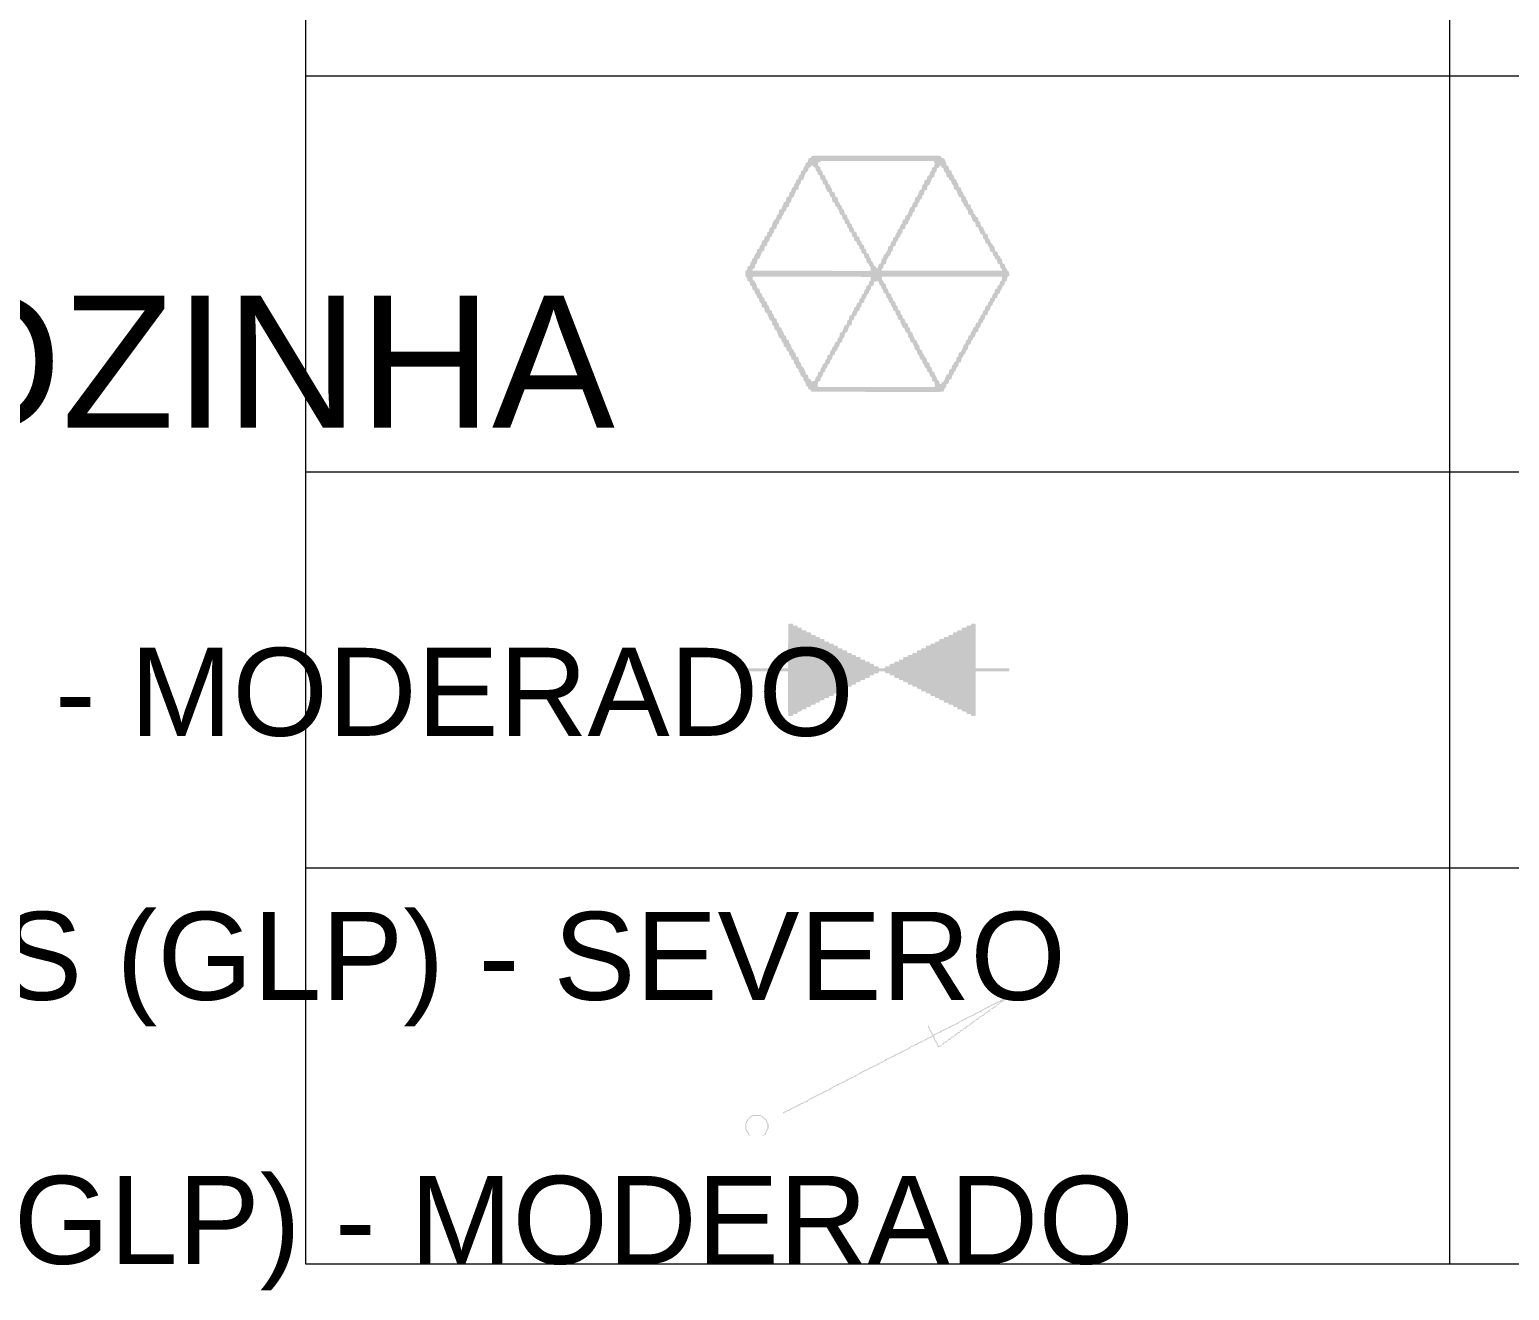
# Model space of a CAD drawing. Header units: metres. Extents: x -1.9 to 50, y -4.7 to 20.4.
# Drawn here: x 33.373 to 36.736, y 4.04 to 6.905 of the extents above; entities that cross this region are included whole.
import ezdxf

# ---------------------------------------------------------------- set-up
doc = ezdxf.new("R2010")
doc.units = ezdxf.units.M
doc.header["$LTSCALE"] = 0.1
for name, color, linetype, lineweight in [('LEGENDA', 7, 'Continuous', 13), ('TEXTOS', 7, 'Continuous', 13), ('TUBULACAO', 1, 'Continuous', 25), ('VASOS_TANQUES', 30, 'Continuous', 30)]:
    doc.layers.add(name, color=color, linetype=linetype, lineweight=lineweight)
doc.styles.add('COSCIP-TEXTO', font='arial.ttf')

# ---------------------------------------------------------------- blocks, each defined once
blk = doc.blocks.new('CENTRAL_GLP')
h = blk.add_hatch(color=256)
h.dxf.hatch_style = 1
h.paths.add_polyline_path([(-0.2428, 0.4474), (0.2309, 0.4476), (0.2412, 0.4449), (0.2426, 0.4397), (0.2523, 0.4371), (0.2608, 0.419), (0.2619, 0.4101), (0.2697, 0.4061), (0.2723, 0.3928), (0.2803, 0.3905), (0.2827, 0.3776), (0.2886, 0.3724), (0.293, 0.3585), (0.2996, 0.3543), (0.3002, 0.3465), (0.3059, 0.3412), (0.3085, 0.328), (0.3163, 0.326), (0.3189, 0.3126), (0.3248, 0.3077), (0.3266, 0.2975), (0.3357, 0.2896), (0.3363, 0.2818), (0.3413, 0.2766), (0.3447, 0.2632), (0.3526, 0.2611), (0.3551, 0.247), (0.361, 0.243), (0.365, 0.2275), (0.3706, 0.2247), (0.3732, 0.2161), (0.381, 0.2131), (0.3836, 0.1992), (0.3893, 0.1964), (0.3923, 0.1809), (0.4003, 0.1757), (0.4094, 0.1522), (0.4175, 0.1498), (0.42, 0.1343), (0.426, 0.1291), (0.4299, 0.1162), (0.4353, 0.1136), (0.4379, 0.1052), (0.4432, 0.1033), (0.4457, 0.0867), (0.4544, 0.0826), (0.4579, 0.0696), (0.4638, 0.0668), (0.4664, 0.0583), (0.4715, 0.0558), (0.4741, 0.0386), (0.4819, 0.037), (0.4856, 0.023), (0.491, 0.0179), (0.4922, 0.0113), (0.4984, 0.0075), (0.5, -0.0083), (0.493, -0.0106), (0.4901, -0.0261), (0.4845, -0.0284), (0.4799, -0.0442), (0.4741, -0.0456), (0.473, -0.0546), (0.4664, -0.0626), (0.4638, -0.0741), (0.456, -0.0773), (0.4538, -0.0908), (0.4457, -0.0931), (0.445, -0.1012), (0.4371, -0.1115), (0.4365, -0.1193), (0.4297, -0.1219), (0.4257, -0.1374), (0.4198, -0.1411), (0.4172, -0.1551), (0.4094, -0.1574), (0.4068, -0.1701), (0.4009, -0.1762), (0.4003, -0.184), (0.3939, -0.1866), (0.3895, -0.2021), (0.3836, -0.2053), (0.381, -0.2202), (0.3732, -0.2223), (0.3692, -0.2383), (0.3629, -0.2418), (0.3613, -0.2487), (0.3558, -0.2538), (0.3531, -0.2668), (0.3451, -0.2694), (0.3421, -0.2869), (0.337, -0.2893), (0.3325, -0.303), (0.3266, -0.3064), (0.3251, -0.3134), (0.3199, -0.3185), (0.3163, -0.3349), (0.3085, -0.337), (0.3059, -0.3508), (0.3007, -0.3538), (0.2956, -0.3684), (0.2904, -0.371), (0.2888, -0.3806), (0.2826, -0.3866), (0.2805, -0.3988), (0.2725, -0.4013), (0.2697, -0.4151), (0.2619, -0.4184), (0.2608, -0.4272), (0.2529, -0.4376), (0.2516, -0.4455), (0.2335, -0.4476), (-0.2504, -0.4468), (-0.253, -0.4397), (-0.2608, -0.4367), (-0.2634, -0.4282), (-0.2698, -0.4246), (-0.2734, -0.4091), (-0.279, -0.4065), (-0.2815, -0.3922), (-0.2899, -0.3884), (-0.2928, -0.3755), (-0.2981, -0.3703), (-0.2988, -0.3625), (-0.3074, -0.3553), (-0.31, -0.3436), (-0.3151, -0.3413), (-0.3179, -0.3263), (-0.326, -0.3237), (-0.3267, -0.3159), (-0.3342, -0.3056), (-0.3358, -0.2959), (-0.3436, -0.29), (-0.3462, -0.2788), (-0.3539, -0.2759), (-0.3565, -0.2616), (-0.3621, -0.259), (-0.3647, -0.2461), (-0.3721, -0.2425), (-0.3824, -0.2139), (-0.3886, -0.2124), (-0.3926, -0.1969), (-0.3981, -0.1943), (-0.4005, -0.1786), (-0.4083, -0.1749), (-0.4186, -0.149), (-0.4257, -0.1452), (-0.429, -0.1291), (-0.4368, -0.127), (-0.4393, -0.113), (-0.4452, -0.1089), (-0.4497, -0.0938), (-0.456, -0.0908), (-0.4566, -0.0831), (-0.4642, -0.0727), (-0.4652, -0.0641), (-0.4721, -0.0624), (-0.4756, -0.0468), (-0.4812, -0.0442), (-0.4839, -0.0313), (-0.4921, -0.0261), (-0.4928, -0.0184), (-0.5, -0.008), (-0.4996, 0.0101), (-0.4937, 0.0147), (-0.4911, 0.0284), (-0.4831, 0.0308), (-0.4797, 0.0437), (-0.4749, 0.0489), (-0.4743, 0.0567), (-0.4678, 0.0609), (-0.4635, 0.0748), (-0.4575, 0.0799), (-0.4551, 0.0929), (-0.4471, 0.0952), (-0.4463, 0.1033), (-0.4387, 0.1136), (-0.4368, 0.1238), (-0.429, 0.1297), (-0.4264, 0.141), (-0.4189, 0.1447), (-0.4164, 0.1576), (-0.4107, 0.1602), (-0.4083, 0.1732), (-0.4005, 0.1771), (-0.3994, 0.1861), (-0.3911, 0.2042), (-0.3845, 0.2068), (-0.3803, 0.2223), (-0.3746, 0.2249), (-0.3721, 0.2419), (-0.3643, 0.2446), (-0.3539, 0.2707), (-0.3473, 0.2741), (-0.3436, 0.2905), (-0.3358, 0.2925), (-0.3332, 0.3077), (-0.3281, 0.3095), (-0.3231, 0.3258), (-0.3169, 0.3284), (-0.3163, 0.3362), (-0.3088, 0.3465), (-0.3074, 0.3556), (-0.2996, 0.359), (-0.2974, 0.3724), (-0.2917, 0.375), (-0.2883, 0.3905), (-0.2815, 0.392), (-0.2804, 0.4008), (-0.2728, 0.4112), (-0.2722, 0.419), (-0.2637, 0.4241), (-0.2608, 0.4375), (-0.253, 0.4387), (-0.2489, 0.4448)])
h.paths.add_polyline_path([(0.0187, -0.0104), (0.016, -0.0132), (0.0179, -0.0235), (0.0228, -0.0287), (0.0239, -0.035), (0.0316, -0.0386), (0.034, -0.0546), (0.0397, -0.0572), (0.0432, -0.0727), (0.0506, -0.0753), (0.0536, -0.0882), (0.0588, -0.0934), (0.0601, -0.1027), (0.0679, -0.1075), (0.07, -0.1193), (0.0756, -0.1221), (0.0782, -0.1374), (0.086, -0.1391), (0.0886, -0.1518), (0.0948, -0.1581), (0.0963, -0.1679), (0.1041, -0.1736), (0.1067, -0.1852), (0.1144, -0.1885), (0.1169, -0.2021), (0.1226, -0.2047), (0.1248, -0.2185), (0.1334, -0.2228), (0.134, -0.2306), (0.1429, -0.2503), (0.1481, -0.2519), (0.1532, -0.2675), (0.1585, -0.2694), (0.161, -0.2867), (0.1688, -0.2891), (0.1722, -0.303), (0.1776, -0.3082), (0.1791, -0.3153), (0.1845, -0.3185), (0.1895, -0.3352), (0.1972, -0.3381), (0.1997, -0.3522), (0.2052, -0.3548), (0.2086, -0.3703), (0.2161, -0.3729), (0.2167, -0.3806), (0.2242, -0.391), (0.2257, -0.4005), (0.2335, -0.4058), (0.2361, -0.417), (0.2423, -0.4169), (0.2438, -0.4108), (0.2516, -0.408), (0.2619, -0.3821), (0.2697, -0.3792), (0.2722, -0.3625), (0.28, -0.3607), (0.2831, -0.347), (0.2878, -0.3434), (0.2893, -0.3367), (0.2976, -0.3315), (0.3003, -0.3159), (0.306, -0.3134), (0.3085, -0.2988), (0.3163, -0.2963), (0.325, -0.2771), (0.3256, -0.2694), (0.3322, -0.2668), (0.3364, -0.2513), (0.3422, -0.2487), (0.3447, -0.2347), (0.3525, -0.2317), (0.3537, -0.2228), (0.3614, -0.2124), (0.3629, -0.2033), (0.3706, -0.2005), (0.3731, -0.1866), (0.381, -0.1847), (0.3836, -0.1713), (0.3895, -0.1659), (0.3901, -0.1581), (0.3965, -0.1552), (0.4008, -0.14), (0.4068, -0.1367), (0.4094, -0.1219), (0.4172, -0.12), (0.4198, -0.1076), (0.4258, -0.1012), (0.4264, -0.0934), (0.4333, -0.0908), (0.4374, -0.0753), (0.4432, -0.0727), (0.4457, -0.0589), (0.4534, -0.0557), (0.4545, -0.0468), (0.4615, -0.0417), (0.4664, -0.0274), (0.4715, -0.0249), (0.4715, -0.0113)], flags=16)
h.paths.add_polyline_path([(0.0032, -0.0278), (-0.0124, -0.03), (-0.0146, -0.0442), (-0.0227, -0.0465), (-0.0253, -0.06), (-0.0311, -0.0649), (-0.0316, -0.0727), (-0.0408, -0.081), (-0.0423, -0.0908), (-0.0484, -0.096), (-0.0506, -0.1089), (-0.0589, -0.1115), (-0.0615, -0.1254), (-0.0667, -0.1286), (-0.0677, -0.1374), (-0.0747, -0.1426), (-0.0796, -0.1573), (-0.0869, -0.1607), (-0.0893, -0.1736), (-0.0952, -0.1764), (-0.0977, -0.1943), (-0.1055, -0.1962), (-0.1145, -0.2202), (-0.1224, -0.2254), (-0.1255, -0.2409), (-0.1314, -0.2444), (-0.1337, -0.259), (-0.1418, -0.2613), (-0.1443, -0.2747), (-0.1501, -0.2797), (-0.1506, -0.2875), (-0.1599, -0.2959), (-0.1625, -0.3071), (-0.1688, -0.3082), (-0.1728, -0.3244), (-0.178, -0.3263), (-0.1806, -0.3406), (-0.1883, -0.3435), (-0.1893, -0.3522), (-0.1969, -0.3625), (-0.1975, -0.3703), (-0.2041, -0.3729), (-0.2083, -0.3884), (-0.2142, -0.393), (-0.2166, -0.4065), (-0.2246, -0.4087), (-0.2265, -0.4272), (-0.2116, -0.4294), (0.2154, -0.4291), (0.2184, -0.4246), (0.2158, -0.4091), (0.2076, -0.4064), (0.205, -0.391), (0.1998, -0.3891), (0.195, -0.3729), (0.1895, -0.3719), (0.1869, -0.3604), (0.1778, -0.3522), (0.1772, -0.3444), (0.1714, -0.339), (0.1688, -0.3257), (0.161, -0.3236), (0.1584, -0.3093), (0.1526, -0.3056), (0.1481, -0.2901), (0.1419, -0.2875), (0.1412, -0.2797), (0.1325, -0.2605), (0.1262, -0.259), (0.1223, -0.2435), (0.1167, -0.2409), (0.1144, -0.2248), (0.1059, -0.2202), (0.1027, -0.2073), (0.0963, -0.2041), (0.087, -0.184), (0.086, -0.1754), (0.0782, -0.173), (0.0756, -0.1585), (0.07, -0.1555), (0.0677, -0.1426), (0.0601, -0.1389), (0.0585, -0.1296), (0.0509, -0.1193), (0.0497, -0.1102), (0.0445, -0.1089), (0.0394, -0.093), (0.0341, -0.0908), (0.0313, -0.0753), (0.0232, -0.0727), (0.0207, -0.0598), (0.015, -0.0546), (0.0144, -0.0468), (0.0083, -0.0417)], flags=16)
h.paths.add_polyline_path([(0.2361, 0.409), (0.2335, 0.4024), (0.2261, 0.4008), (0.2232, 0.3853), (0.2176, 0.3827), (0.2152, 0.3672), (0.2076, 0.3633), (0.1972, 0.3371), (0.1901, 0.3336), (0.1875, 0.318), (0.1791, 0.3154), (0.1765, 0.3004), (0.1714, 0.2981), (0.1674, 0.2844), (0.16, 0.2792), (0.1594, 0.2715), (0.1532, 0.2653), (0.1513, 0.2533), (0.1429, 0.2504), (0.1404, 0.2352), (0.1351, 0.2333), (0.1303, 0.2171), (0.1248, 0.216), (0.1234, 0.2068), (0.1159, 0.1964), (0.1153, 0.1887), (0.1079, 0.1861), (0.1041, 0.17), (0.0963, 0.1682), (0.0937, 0.1534), (0.0886, 0.1509), (0.086, 0.1397), (0.0805, 0.1369), (0.0766, 0.124), (0.071, 0.1188), (0.0684, 0.1058), (0.0601, 0.1033), (0.0575, 0.0851), (0.0523, 0.0833), (0.0485, 0.0696), (0.042, 0.0661), (0.0406, 0.0593), (0.0355, 0.0541), (0.0316, 0.0373), (0.0239, 0.0347), (0.0216, 0.0205), (0.0161, 0.0181), (0.0161, 0.0123), (0.4715, 0.0118), (0.472, 0.0179), (0.4664, 0.0209), (0.4634, 0.036), (0.4552, 0.0386), (0.4518, 0.0541), (0.4457, 0.057), (0.4431, 0.0657), (0.4379, 0.0694), (0.4353, 0.0826), (0.4275, 0.0841), (0.4236, 0.1007), (0.4184, 0.1058), (0.4172, 0.1123), (0.4094, 0.1161), (0.407, 0.1291), (0.4012, 0.1317), (0.3985, 0.1473), (0.3901, 0.1524), (0.381, 0.1762), (0.3729, 0.1783), (0.3706, 0.1942), (0.3618, 0.199), (0.3525, 0.2229), (0.3445, 0.2249), (0.3421, 0.2414), (0.337, 0.2442), (0.3344, 0.2528), (0.329, 0.2559), (0.324, 0.2699), (0.3189, 0.272), (0.3159, 0.2896), (0.3085, 0.2911), (0.2982, 0.3168), (0.2904, 0.3206), (0.2878, 0.3362), (0.2826, 0.3379), (0.2789, 0.3517), (0.2723, 0.3549), (0.2697, 0.3635), (0.2627, 0.3672), (0.2595, 0.3827), (0.2539, 0.3853), (0.2497, 0.4008), (0.2438, 0.4018), (0.2412, 0.4089)], flags=16)
h.paths.add_polyline_path([(-0.2142, 0.4269), (-0.215, 0.4241), (-0.2246, 0.421), (-0.2253, 0.4112), (-0.2168, 0.4038), (-0.2142, 0.3923), (-0.209, 0.3898), (-0.2064, 0.3749), (-0.1983, 0.3724), (-0.196, 0.3594), (-0.1898, 0.3543), (-0.1857, 0.3403), (-0.1792, 0.3362), (-0.1786, 0.3284), (-0.1732, 0.3232), (-0.1702, 0.3098), (-0.1625, 0.3079), (-0.1592, 0.2922), (-0.1513, 0.2896), (-0.1484, 0.2741), (-0.1432, 0.2689), (-0.1418, 0.2619), (-0.1365, 0.2585), (-0.1314, 0.2447), (-0.1262, 0.2416), (-0.1237, 0.2249), (-0.1153, 0.2223), (-0.113, 0.2094), (-0.1071, 0.2042), (-0.1038, 0.1912), (-0.0978, 0.1884), (-0.0952, 0.1771), (-0.09, 0.1734), (-0.0874, 0.1596), (-0.0796, 0.1579), (-0.0764, 0.1421), (-0.0684, 0.1395), (-0.0667, 0.1282), (-0.0603, 0.1214), (-0.0589, 0.1121), (-0.0512, 0.1075), (-0.0486, 0.0947), (-0.0434, 0.0929), (-0.0407, 0.0774), (-0.0331, 0.0758), (-0.0301, 0.0619), (-0.0241, 0.0567), (-0.0236, 0.0489), (-0.0175, 0.0437), (-0.0124, 0.0298), (-0.0068, 0.0282), (-0.0046, 0.0217), (0.0006, 0.0208), (0.0057, 0.037), (0.0135, 0.0395), (0.0161, 0.0564), (0.0213, 0.0586), (0.0247, 0.0722), (0.0316, 0.0761), (0.0328, 0.0826), (0.0378, 0.0877), (0.0411, 0.1033), (0.0483, 0.1058), (0.0519, 0.1214), (0.0576, 0.124), (0.0601, 0.1376), (0.0679, 0.1412), (0.0688, 0.1498), (0.0764, 0.1602), (0.0771, 0.168), (0.0834, 0.1706), (0.0879, 0.1861), (0.0937, 0.1896), (0.0962, 0.2042), (0.1041, 0.2064), (0.1067, 0.2201), (0.1144, 0.2238), (0.1237, 0.2508), (0.13, 0.2534), (0.1346, 0.2689), (0.1403, 0.2723), (0.1428, 0.2896), (0.1507, 0.2916), (0.1599, 0.3155), (0.1673, 0.3206), (0.1707, 0.3362), (0.1765, 0.3406), (0.1788, 0.3543), (0.1869, 0.3565), (0.1895, 0.37), (0.1972, 0.3738), (0.1984, 0.3827), (0.206, 0.3931), (0.2066, 0.4008), (0.2147, 0.406), (0.2169, 0.419), (0.2132, 0.4267)], flags=16)
h.paths.add_polyline_path([(-0.4704, -0.0104), (-0.4731, -0.0132), (-0.4721, -0.0235), (-0.464, -0.0287), (-0.4558, -0.0468), (-0.4549, -0.0552), (-0.4469, -0.0572), (-0.4445, -0.0717), (-0.4387, -0.0753), (-0.4342, -0.0894), (-0.429, -0.0913), (-0.4264, -0.1027), (-0.4186, -0.1076), (-0.4161, -0.1197), (-0.4107, -0.1219), (-0.4074, -0.1374), (-0.3997, -0.14), (-0.3991, -0.1477), (-0.3915, -0.1581), (-0.3909, -0.1659), (-0.3824, -0.1713), (-0.38, -0.184), (-0.3745, -0.1866), (-0.3708, -0.2021), (-0.3634, -0.2047), (-0.3628, -0.2124), (-0.3553, -0.2228), (-0.3539, -0.2318), (-0.3462, -0.2357), (-0.3436, -0.2492), (-0.3357, -0.2513), (-0.3328, -0.2642), (-0.3272, -0.2694), (-0.3236, -0.2849), (-0.3177, -0.2879), (-0.3151, -0.2964), (-0.3101, -0.3004), (-0.3074, -0.3138), (-0.2994, -0.3159), (-0.2969, -0.3315), (-0.291, -0.3367), (-0.2867, -0.3507), (-0.2801, -0.3548), (-0.272, -0.3729), (-0.2711, -0.381), (-0.2634, -0.3828), (-0.2608, -0.3964), (-0.253, -0.4001), (-0.2504, -0.4079), (-0.2375, -0.4055), (-0.2332, -0.391), (-0.2271, -0.3872), (-0.2248, -0.3729), (-0.2168, -0.3707), (-0.2142, -0.357), (-0.2084, -0.3522), (-0.2079, -0.3444), (-0.1987, -0.3361), (-0.1971, -0.3263), (-0.1909, -0.3217), (-0.1887, -0.3082), (-0.1806, -0.3059), (-0.178, -0.2912), (-0.1728, -0.2886), (-0.1717, -0.2797), (-0.1648, -0.2745), (-0.1599, -0.26), (-0.1522, -0.2564), (-0.15, -0.2435), (-0.1443, -0.2409), (-0.1418, -0.2233), (-0.134, -0.2211), (-0.1248, -0.1969), (-0.1163, -0.1917), (-0.1139, -0.1762), (-0.1081, -0.1736), (-0.1056, -0.1581), (-0.0978, -0.1562), (-0.0938, -0.1426), (-0.0893, -0.1374), (-0.0887, -0.1296), (-0.0808, -0.1245), (-0.0771, -0.1103), (-0.0699, -0.1089), (-0.067, -0.0934), (-0.0615, -0.0913), (-0.0589, -0.0784), (-0.0512, -0.0741), (-0.05, -0.0649), (-0.0425, -0.0546), (-0.0419, -0.0468), (-0.0331, -0.0417), (-0.031, -0.0287), (-0.0253, -0.0261), (-0.0253, -0.0117)], flags=16)
h.paths.add_polyline_path([(-0.2479, 0.4121), (-0.2535, 0.4034), (-0.2608, 0.4015), (-0.2617, 0.3931), (-0.266, 0.3864), (-0.2711, 0.3844), (-0.2807, 0.3569), (-0.2893, 0.3522), (-0.2916, 0.3387), (-0.2971, 0.3362), (-0.2996, 0.319), (-0.3074, 0.3164), (-0.3166, 0.2922), (-0.324, 0.287), (-0.3274, 0.2715), (-0.3332, 0.2675), (-0.3356, 0.2533), (-0.3436, 0.2512), (-0.3466, 0.2378), (-0.3539, 0.234), (-0.3552, 0.2249), (-0.3627, 0.2145), (-0.3634, 0.2068), (-0.3701, 0.2042), (-0.3741, 0.1887), (-0.3798, 0.1855), (-0.3824, 0.171), (-0.3902, 0.1688), (-0.3928, 0.1561), (-0.3987, 0.1498), (-0.3993, 0.1421), (-0.4057, 0.1383), (-0.4101, 0.124), (-0.4161, 0.1193), (-0.4184, 0.1058), (-0.4264, 0.1036), (-0.429, 0.087), (-0.4368, 0.0836), (-0.4471, 0.0576), (-0.4541, 0.0541), (-0.4568, 0.0386), (-0.4626, 0.0354), (-0.4652, 0.0205), (-0.473, 0.0183), (-0.473, 0.0123), (-0.0357, 0.0106), (-0.0244, 0.0127), (-0.0265, 0.0256), (-0.0319, 0.0308), (-0.0331, 0.0374), (-0.0398, 0.0412), (-0.0434, 0.0575), (-0.0486, 0.0596), (-0.0512, 0.0749), (-0.0596, 0.0774), (-0.0621, 0.0903), (-0.0679, 0.0955), (-0.0693, 0.1051), (-0.0771, 0.1107), (-0.0796, 0.1223), (-0.0874, 0.1251), (-0.0899, 0.1395), (-0.0957, 0.1421), (-0.0979, 0.155), (-0.1055, 0.1586), (-0.1081, 0.1702), (-0.1148, 0.1783), (-0.1159, 0.1873), (-0.1217, 0.1887), (-0.1262, 0.2046), (-0.1318, 0.2068), (-0.134, 0.2204), (-0.1427, 0.2249), (-0.1457, 0.2404), (-0.1509, 0.2456), (-0.1521, 0.2522), (-0.1593, 0.2559), (-0.1625, 0.2696), (-0.1703, 0.2715), (-0.1728, 0.2891), (-0.1787, 0.2922), (-0.1828, 0.3077), (-0.1895, 0.3103), (-0.1977, 0.3284), (-0.1987, 0.3371), (-0.2064, 0.3395), (-0.2089, 0.3543), (-0.2147, 0.3569), (-0.2184, 0.3724), (-0.2255, 0.375), (-0.2261, 0.3827), (-0.2337, 0.3931), (-0.2349, 0.4021), (-0.2409, 0.4034)], flags=16)
blk = doc.blocks.new('REGISTRO_VALVULA')
h = blk.add_hatch(color=256)
h.dxf.hatch_style = 1
h.paths.add_polyline_path([(-0.3378, 0.1739), (-0.3208, 0.1751), (-0.3191, 0.1676), (-0.3033, 0.1671), (-0.3017, 0.1596), (-0.2875, 0.1592), (-0.2858, 0.1501), (-0.27, 0.1497), (-0.2683, 0.1422), (-0.2525, 0.1417), (-0.2508, 0.1326), (-0.235, 0.1322), (-0.2334, 0.1247), (-0.2191, 0.1242), (-0.2175, 0.1168), (-0.2017, 0.1163), (-0.2, 0.1072), (-0.1842, 0.1068), (-0.1825, 0.0993), (-0.1667, 0.0988), (-0.165, 0.0913), (-0.1508, 0.0909), (-0.1492, 0.0818), (-0.1334, 0.0813), (-0.1317, 0.0739), (-0.1159, 0.0734), (-0.1142, 0.0643), (-0.0984, 0.0639), (-0.0967, 0.0564), (-0.0825, 0.0559), (-0.0809, 0.0485), (-0.0651, 0.048), (-0.0634, 0.0389), (-0.0476, 0.0385), (-0.0459, 0.031), (-0.0301, 0.0305), (-0.0284, 0.023), (-0.0142, 0.0226), (-0.0125, 0.0135), (0.0032, 0.013), (0.0049, 0.0056), (0.0255, 0.0052), (0.0287, 0.0057), (0.0303, 0.013), (0.046, 0.0135), (0.0477, 0.0226), (0.0635, 0.023), (0.0652, 0.0305), (0.081, 0.031), (0.0827, 0.0385), (0.0969, 0.0389), (0.0986, 0.048), (0.1144, 0.0485), (0.116, 0.0559), (0.1318, 0.0564), (0.1335, 0.0639), (0.1493, 0.0643), (0.151, 0.0734), (0.1652, 0.0739), (0.1669, 0.0813), (0.1827, 0.0818), (0.1843, 0.0909), (0.2001, 0.0913), (0.2018, 0.0988), (0.2176, 0.0993), (0.2193, 0.1068), (0.2335, 0.1072), (0.2352, 0.1163), (0.251, 0.1168), (0.2526, 0.1242), (0.2684, 0.1247), (0.2701, 0.1322), (0.2859, 0.1326), (0.2876, 0.1417), (0.3018, 0.1422), (0.3035, 0.1497), (0.3193, 0.1501), (0.321, 0.1592), (0.3367, 0.1596), (0.3384, 0.1671), (0.3542, 0.1676), (0.3559, 0.1751), (0.3702, 0.1751), (0.3715, 0.1724), (0.3718, 0.0057), (0.4973, 0.0052), (0.5, 0.004), (0.5, -0.004), (0.4973, -0.0052), (0.3718, -0.0057), (0.3715, -0.1724), (0.3702, -0.1751), (0.3559, -0.1751), (0.3542, -0.1676), (0.3384, -0.1671), (0.3367, -0.1581), (0.321, -0.1576), (0.3193, -0.1501), (0.3035, -0.1497), (0.3018, -0.1406), (0.2876, -0.1401), (0.2859, -0.1326), (0.2701, -0.1322), (0.2684, -0.1247), (0.2526, -0.1242), (0.251, -0.1152), (0.2352, -0.1147), (0.2335, -0.1072), (0.2193, -0.1068), (0.2176, -0.0993), (0.2018, -0.0988), (0.2001, -0.0898), (0.1843, -0.0893), (0.1827, -0.0818), (0.1669, -0.0813), (0.1652, -0.0723), (0.151, -0.0718), (0.1493, -0.0643), (0.1335, -0.0639), (0.1318, -0.0564), (0.116, -0.0559), (0.1144, -0.0469), (0.0986, -0.0464), (0.0969, -0.0389), (0.0827, -0.0385), (0.081, -0.031), (0.0652, -0.0305), (0.0635, -0.0214), (0.0477, -0.021), (0.046, -0.0135), (0.0303, -0.013), (0.0287, -0.0057), (0.0255, -0.0052), (0.0049, -0.0056), (0.0032, -0.013), (-0.0125, -0.0135), (-0.0142, -0.021), (-0.0284, -0.0214), (-0.0301, -0.0305), (-0.0459, -0.031), (-0.0476, -0.0385), (-0.0634, -0.0389), (-0.0651, -0.0464), (-0.0809, -0.0469), (-0.0825, -0.0559), (-0.0967, -0.0564), (-0.0984, -0.0639), (-0.1142, -0.0643), (-0.1159, -0.0718), (-0.1317, -0.0723), (-0.1334, -0.0813), (-0.1492, -0.0818), (-0.1508, -0.0893), (-0.165, -0.0898), (-0.1667, -0.0988), (-0.1825, -0.0993), (-0.1842, -0.1068), (-0.2, -0.1072), (-0.2017, -0.1147), (-0.2175, -0.1152), (-0.2191, -0.1242), (-0.2334, -0.1247), (-0.235, -0.1322), (-0.2508, -0.1326), (-0.2525, -0.1401), (-0.2683, -0.1406), (-0.27, -0.1497), (-0.2858, -0.1501), (-0.2875, -0.1576), (-0.3017, -0.1581), (-0.3033, -0.1671), (-0.3191, -0.1676), (-0.3208, -0.1751), (-0.3367, -0.1751), (-0.338, -0.1724), (-0.3383, -0.0057), (-0.4971, -0.0052), (-0.5, -0.0024), (-0.4999, 0.004), (-0.4971, 0.0052), (-0.3383, 0.0057)])
blk = doc.blocks.new('TUBO_SOBE')
h = blk.add_hatch(color=256)
h.dxf.hatch_style = 1
h.paths.add_polyline_path([(0.4961, 0.2625), (0.499, 0.2651), (0.5, 0.2626), (0.4961, 0.2586), (0.4916, 0.2583), (0.4912, 0.2552), (0.4872, 0.2513), (0.4843, 0.2508), (0.4828, 0.2483), (0.4784, 0.2479), (0.474, 0.2425), (0.4681, 0.2421), (0.4677, 0.2391), (0.4608, 0.2322), (0.4549, 0.2318), (0.4489, 0.2258), (0.4476, 0.2219), (0.4431, 0.2215), (0.4373, 0.216), (0.4329, 0.2157), (0.4269, 0.2097), (0.4255, 0.2057), (0.4196, 0.2054), (0.4152, 0.1998), (0.4093, 0.1995), (0.402, 0.1896), (0.3976, 0.1892), (0.3917, 0.1837), (0.3873, 0.1833), (0.3799, 0.1734), (0.3741, 0.173), (0.3667, 0.1646), (0.3608, 0.1642), (0.3604, 0.1612), (0.3564, 0.1572), (0.352, 0.1569), (0.3476, 0.1513), (0.3447, 0.151), (0.3432, 0.1484), (0.3388, 0.1481), (0.3383, 0.145), (0.3344, 0.1411), (0.3285, 0.1407), (0.3211, 0.1322), (0.3153, 0.1319), (0.3148, 0.1288), (0.3109, 0.1249), (0.3065, 0.1245), (0.302, 0.119), (0.299, 0.1185), (0.2976, 0.1146), (0.2932, 0.1142), (0.2888, 0.1087), (0.2829, 0.1084), (0.2769, 0.1024), (0.2756, 0.0984), (0.2697, 0.0981), (0.2624, 0.0896), (0.2579, 0.0893), (0.2565, 0.0867), (0.2535, 0.0863), (0.2521, 0.0823), (0.2477, 0.0819), (0.2403, 0.0734), (0.2344, 0.0731), (0.2315, 0.0705), (0.2275, 0.0745), (0.2272, 0.0789), (0.2246, 0.0803), (0.2243, 0.0862), (0.2202, 0.0877), (0.2198, 0.0921), (0.2173, 0.0936), (0.2169, 0.098), (0.2143, 0.0994), (0.214, 0.1053), (0.2114, 0.1068), (0.2109, 0.1112), (0.2094, 0.1113), (0.208, 0.1087), (0.2021, 0.1084), (0.2006, 0.1058), (0.1962, 0.1054), (0.1947, 0.1028), (0.1889, 0.1025), (0.1874, 0.0984), (0.183, 0.0981), (0.1815, 0.0955), (0.1756, 0.0951), (0.1742, 0.0926), (0.1698, 0.0922), (0.1683, 0.0896), (0.1639, 0.0893), (0.1624, 0.0867), (0.1565, 0.0863), (0.1551, 0.0823), (0.1507, 0.0819), (0.1492, 0.0793), (0.1433, 0.079), (0.1418, 0.0764), (0.1374, 0.076), (0.136, 0.0734), (0.1301, 0.0731), (0.1286, 0.0705), (0.1242, 0.0702), (0.1237, 0.0671), (0.1198, 0.0632), (0.1139, 0.0628), (0.1124, 0.0602), (0.108, 0.0599), (0.1066, 0.0573), (0.1022, 0.0569), (0.1007, 0.0543), (0.0948, 0.054), (0.0933, 0.0499), (0.0889, 0.0496), (0.0875, 0.047), (0.0816, 0.0466), (0.0801, 0.0441), (0.0698, 0.0408), (0.0683, 0.0367), (0.0625, 0.0364), (0.061, 0.0338), (0.0566, 0.0334), (0.0551, 0.0308), (0.0492, 0.0305), (0.0478, 0.0279), (0.0434, 0.0275), (0.0419, 0.0249), (0.036, 0.0246), (0.0345, 0.0205), (0.0301, 0.0202), (0.0287, 0.0176), (0.0243, 0.0172), (0.0228, 0.0147), (0.0198, 0.0143), (0.0184, 0.0117), (0.0081, 0.0084), (0.0066, 0.0044), (0.0007, 0.004), (-0.0007, 0.0014), (-0.0051, 0.0011), (-0.0066, -0.0015), (-0.0125, -0.0019), (-0.014, -0.0045), (-0.0184, -0.0048), (-0.0198, -0.0074), (-0.0257, -0.0077), (-0.0272, -0.0118), (-0.0316, -0.0122), (-0.0331, -0.0147), (-0.0375, -0.0151), (-0.0389, -0.0177), (-0.0448, -0.018), (-0.0463, -0.0206), (-0.0507, -0.021), (-0.0522, -0.0236), (-0.0581, -0.0239), (-0.0595, -0.028), (-0.0639, -0.0283), (-0.0654, -0.0309), (-0.0698, -0.0313), (-0.0713, -0.0338), (-0.0742, -0.0342), (-0.0757, -0.0368), (-0.0801, -0.0371), (-0.0816, -0.0412), (-0.0875, -0.0415), (-0.0889, -0.0441), (-0.0933, -0.0445), (-0.0948, -0.0471), (-0.0992, -0.0474), (-0.1007, -0.05), (-0.1066, -0.0504), (-0.108, -0.053), (-0.1124, -0.0533), (-0.1139, -0.0574), (-0.1198, -0.0577), (-0.1213, -0.0603), (-0.1257, -0.0607), (-0.1271, -0.0632), (-0.1315, -0.0636), (-0.133, -0.0662), (-0.1389, -0.0665), (-0.1404, -0.0691), (-0.1448, -0.0695), (-0.1462, -0.0735), (-0.1521, -0.0739), (-0.1536, -0.0765), (-0.158, -0.0768), (-0.1595, -0.0794), (-0.1653, -0.0798), (-0.1698, -0.0853), (-0.1742, -0.0856), (-0.1756, -0.0897), (-0.1815, -0.0901), (-0.183, -0.0926), (-0.1874, -0.093), (-0.1889, -0.0956), (-0.1933, -0.0959), (-0.1947, -0.0985), (-0.2006, -0.0989), (-0.2021, -0.1029), (-0.2065, -0.1033), (-0.208, -0.1059), (-0.2139, -0.1062), (-0.2153, -0.1088), (-0.2197, -0.1092), (-0.2212, -0.1117), (-0.2271, -0.1121), (-0.2286, -0.1147), (-0.233, -0.115), (-0.2344, -0.1191), (-0.2388, -0.1194), (-0.2403, -0.122), (-0.2462, -0.1224), (-0.2477, -0.125), (-0.2521, -0.1253), (-0.2535, -0.1279), (-0.2594, -0.1283), (-0.2638, -0.1353), (-0.2682, -0.1356), (-0.2697, -0.1382), (-0.2756, -0.1386), (-0.2771, -0.1411), (-0.2815, -0.1415), (-0.2829, -0.1441), (-0.2888, -0.1444), (-0.2903, -0.147), (-0.2947, -0.1474), (-0.2962, -0.1514), (-0.3006, -0.1518), (-0.302, -0.1544), (-0.3079, -0.1547), (-0.3094, -0.1573), (-0.3138, -0.1577), (-0.3153, -0.1602), (-0.3211, -0.1606), (-0.3226, -0.1632), (-0.327, -0.1635), (-0.3285, -0.1676), (-0.3329, -0.1679), (-0.3344, -0.1705), (-0.3403, -0.1709), (-0.3417, -0.1735), (-0.3461, -0.1738), (-0.3476, -0.1764), (-0.3535, -0.1768), (-0.355, -0.1808), (-0.3574, -0.1798), (-0.3574, -0.1769), (-0.3535, -0.1729), (-0.3476, -0.1726), (-0.3461, -0.17), (-0.3417, -0.1696), (-0.3403, -0.167), (-0.3344, -0.1667), (-0.3329, -0.1626), (-0.3285, -0.1623), (-0.327, -0.1597), (-0.3226, -0.1594), (-0.3211, -0.1568), (-0.3153, -0.1564), (-0.3138, -0.1538), (-0.3094, -0.1535), (-0.3079, -0.1509), (-0.302, -0.1505), (-0.3006, -0.1465), (-0.2962, -0.1461), (-0.2947, -0.1435), (-0.2903, -0.1432), (-0.2888, -0.1406), (-0.2829, -0.1402), (-0.2815, -0.1377), (-0.2771, -0.1373), (-0.2756, -0.1347), (-0.2697, -0.1344), (-0.2682, -0.1303), (-0.2638, -0.13), (-0.2594, -0.1244), (-0.2535, -0.1241), (-0.2521, -0.1215), (-0.2477, -0.1211), (-0.2462, -0.1185), (-0.2403, -0.1182), (-0.2388, -0.1141), (-0.2344, -0.1138), (-0.233, -0.1112), (-0.2286, -0.1108), (-0.2271, -0.1083), (-0.2212, -0.1079), (-0.2197, -0.1053), (-0.2153, -0.105), (-0.2139, -0.1024), (-0.208, -0.102), (-0.2065, -0.098), (-0.2021, -0.0976), (-0.2006, -0.095), (-0.1947, -0.0947), (-0.1933, -0.0921), (-0.183, -0.0888), (-0.1815, -0.0847), (-0.1756, -0.0844), (-0.1742, -0.0818), (-0.1698, -0.0815), (-0.1653, -0.0759), (-0.1595, -0.0756), (-0.158, -0.073), (-0.1536, -0.0726), (-0.1521, -0.0686), (-0.1462, -0.0682), (-0.1448, -0.0656), (-0.1404, -0.0653), (-0.1389, -0.0627), (-0.133, -0.0623), (-0.1315, -0.0598), (-0.1213, -0.0565), (-0.1198, -0.0524), (-0.1139, -0.0521), (-0.1124, -0.0495), (-0.108, -0.0491), (-0.1066, -0.0465), (-0.1007, -0.0462), (-0.0992, -0.0436), (-0.0889, -0.0403), (-0.0875, -0.0362), (-0.0816, -0.0359), (-0.0801, -0.0333), (-0.0757, -0.0329), (-0.0698, -0.0274), (-0.0654, -0.0271), (-0.0639, -0.023), (-0.0595, -0.0227), (-0.0581, -0.0201), (-0.0522, -0.0197), (-0.0507, -0.0171), (-0.0463, -0.0168), (-0.0448, -0.0142), (-0.0389, -0.0138), (-0.0375, -0.0113), (-0.0331, -0.0109), (-0.0316, -0.0068), (-0.0272, -0.0065), (-0.0257, -0.0039), (-0.0198, -0.0036), (-0.0184, -0.001), (-0.014, -0.0006), (-0.0125, 0.002), (-0.0066, 0.0023), (-0.0051, 0.0049), (-0.0007, 0.0053), (0.0007, 0.0093), (0.0066, 0.0097), (0.0081, 0.0123), (0.0125, 0.0126), (0.014, 0.0152), (0.0184, 0.0156), (0.0243, 0.0211), (0.0287, 0.0214), (0.0301, 0.0255), (0.0345, 0.0258), (0.036, 0.0284), (0.0419, 0.0288), (0.0434, 0.0314), (0.0478, 0.0317), (0.0492, 0.0343), (0.0551, 0.0347), (0.0566, 0.0373), (0.061, 0.0376), (0.0625, 0.0417), (0.0683, 0.042), (0.0698, 0.0446), (0.0742, 0.0449), (0.0757, 0.0475), (0.0801, 0.0479), (0.0816, 0.0505), (0.0875, 0.0508), (0.0889, 0.0549), (0.0933, 0.0552), (0.0948, 0.0578), (0.1007, 0.0582), (0.1022, 0.0608), (0.1066, 0.0611), (0.108, 0.0637), (0.1124, 0.0641), (0.1139, 0.0666), (0.1198, 0.067), (0.1202, 0.07), (0.1242, 0.074), (0.1286, 0.0743), (0.1301, 0.0769), (0.136, 0.0773), (0.1374, 0.0799), (0.1418, 0.0802), (0.1433, 0.0828), (0.1492, 0.0832), (0.1507, 0.0872), (0.1551, 0.0876), (0.1565, 0.0902), (0.1624, 0.0905), (0.1639, 0.0931), (0.1742, 0.0964), (0.1756, 0.099), (0.1815, 0.0993), (0.183, 0.1034), (0.1874, 0.1037), (0.1889, 0.1063), (0.1947, 0.1067), (0.1962, 0.1093), (0.2006, 0.1096), (0.2021, 0.1122), (0.208, 0.1126), (0.2081, 0.1185), (0.204, 0.12), (0.2037, 0.1244), (0.2011, 0.1259), (0.2007, 0.1318), (0.1981, 0.1332), (0.1949, 0.1435), (0.1908, 0.145), (0.1918, 0.1519), (0.1958, 0.1509), (0.1961, 0.145), (0.1987, 0.1435), (0.199, 0.1391), (0.2016, 0.1377), (0.202, 0.1332), (0.2046, 0.1318), (0.2049, 0.1259), (0.209, 0.1244), (0.2093, 0.12), (0.2139, 0.1155), (0.2143, 0.1185), (0.2183, 0.1225), (0.2241, 0.1228), (0.2256, 0.1254), (0.2359, 0.1287), (0.2374, 0.1328), (0.2433, 0.1331), (0.2447, 0.1357), (0.2491, 0.1361), (0.2506, 0.1387), (0.2565, 0.139), (0.2579, 0.1416), (0.2682, 0.1449), (0.2697, 0.149), (0.2756, 0.1493), (0.2771, 0.1519), (0.2815, 0.1522), (0.2829, 0.1548), (0.2888, 0.1552), (0.2903, 0.1578), (0.2947, 0.1581), (0.2962, 0.1607), (0.302, 0.1611), (0.3035, 0.1651), (0.3079, 0.1655), (0.3123, 0.171), (0.3182, 0.1714), (0.3197, 0.1739), (0.33, 0.1772), (0.3314, 0.1813), (0.3373, 0.1816), (0.3388, 0.1842), (0.3432, 0.1846), (0.3447, 0.1872), (0.3505, 0.1875), (0.352, 0.1901), (0.3564, 0.1905), (0.3579, 0.193), (0.3638, 0.1934), (0.3652, 0.1975), (0.3697, 0.1978), (0.3711, 0.2004), (0.3755, 0.2007), (0.377, 0.2033), (0.3829, 0.2037), (0.3843, 0.2063), (0.3888, 0.2066), (0.3902, 0.2107), (0.3961, 0.211), (0.3976, 0.2136), (0.402, 0.214), (0.4064, 0.2195), (0.4123, 0.2199), (0.4137, 0.2224), (0.4182, 0.2228), (0.4196, 0.2269), (0.4255, 0.2272), (0.427, 0.2298), (0.4314, 0.2301), (0.4329, 0.2327), (0.4373, 0.2331), (0.4387, 0.2357), (0.4446, 0.236), (0.4461, 0.2386), (0.4505, 0.239), (0.452, 0.243), (0.4578, 0.2434), (0.4593, 0.246), (0.4637, 0.2463), (0.4652, 0.2489), (0.4696, 0.2493), (0.4711, 0.2518), (0.4769, 0.2523), (0.4784, 0.2548), (0.4828, 0.2552), (0.4843, 0.2592), (0.4902, 0.2595), (0.4916, 0.2621)])
h.paths.add_polyline_path([(0.4592, 0.242), (0.4638, 0.242), (0.4638, 0.2391), (0.4608, 0.236), (0.4549, 0.2357), (0.4476, 0.2272), (0.4431, 0.2269), (0.4417, 0.2228), (0.4387, 0.2224), (0.4373, 0.2199), (0.4329, 0.2195), (0.4255, 0.211), (0.4196, 0.2107), (0.4152, 0.2037), (0.4093, 0.2033), (0.4024, 0.1964), (0.402, 0.1934), (0.3976, 0.193), (0.3917, 0.1875), (0.3873, 0.1872), (0.3804, 0.1803), (0.3799, 0.1772), (0.3741, 0.1769), (0.3667, 0.1684), (0.3608, 0.1681), (0.3569, 0.1641), (0.3564, 0.1611), (0.352, 0.1607), (0.3432, 0.1522), (0.3388, 0.1519), (0.3348, 0.1479), (0.3344, 0.1449), (0.3285, 0.1445), (0.3211, 0.1361), (0.3153, 0.1357), (0.3113, 0.1318), (0.3109, 0.1287), (0.3065, 0.1284), (0.2976, 0.1199), (0.2932, 0.1196), (0.2888, 0.1126), (0.2829, 0.1122), (0.2756, 0.1037), (0.2697, 0.1034), (0.2683, 0.0994), (0.2624, 0.0935), (0.2579, 0.0931), (0.2521, 0.0876), (0.2477, 0.0872), (0.2463, 0.0833), (0.2403, 0.0773), (0.2344, 0.0769), (0.233, 0.0744), (0.2314, 0.0745), (0.231, 0.0789), (0.2284, 0.0803), (0.2281, 0.0862), (0.2255, 0.0877), (0.2252, 0.0921), (0.2211, 0.0936), (0.2207, 0.098), (0.2182, 0.0994), (0.2178, 0.1053), (0.2152, 0.1068), (0.2152, 0.1141), (0.2178, 0.1156), (0.2183, 0.1187), (0.2241, 0.119), (0.2256, 0.1216), (0.23, 0.1219), (0.2315, 0.1245), (0.2359, 0.1249), (0.2374, 0.1275), (0.2433, 0.1278), (0.2447, 0.1319), (0.2491, 0.1322), (0.2506, 0.1348), (0.2565, 0.1352), (0.2579, 0.1378), (0.2624, 0.1381), (0.2638, 0.1407), (0.2682, 0.1411), (0.2697, 0.1436), (0.2756, 0.144), (0.2771, 0.1481), (0.2815, 0.1484), (0.2829, 0.151), (0.2888, 0.1513), (0.2903, 0.1539), (0.2947, 0.1543), (0.2962, 0.1569), (0.302, 0.1572), (0.3035, 0.1598), (0.3079, 0.1602), (0.3123, 0.1672), (0.3182, 0.1675), (0.3197, 0.1701), (0.3241, 0.1705), (0.3256, 0.173), (0.33, 0.1734), (0.3314, 0.176), (0.3373, 0.1763), (0.3388, 0.1804), (0.3432, 0.1807), (0.3447, 0.1833), (0.3505, 0.1837), (0.352, 0.1863), (0.3564, 0.1866), (0.3579, 0.1892), (0.3638, 0.1896), (0.3652, 0.1921), (0.3697, 0.1925), (0.3711, 0.1966), (0.3755, 0.1969), (0.377, 0.1995), (0.3829, 0.1998), (0.3843, 0.2024), (0.3888, 0.2028), (0.3902, 0.2054), (0.3961, 0.2057), (0.3976, 0.2098), (0.402, 0.2101), (0.4064, 0.2157), (0.4123, 0.216), (0.4137, 0.2186), (0.4182, 0.219), (0.4196, 0.2215), (0.4255, 0.2219), (0.427, 0.226), (0.4373, 0.2292), (0.4387, 0.2318), (0.4446, 0.2322), (0.4461, 0.2348), (0.4505, 0.2351), (0.452, 0.2377), (0.4578, 0.2381)], flags=16)
h.paths.add_polyline_path([(0.471, 0.2479), (0.474, 0.2479), (0.4741, 0.2464), (0.4711, 0.2464)], flags=16)
h.paths.add_polyline_path([(0.4651, 0.245), (0.4667, 0.245), (0.4668, 0.2435), (0.4652, 0.2434)], flags=16)
h.paths.add_polyline_path([(-0.474, -0.1887), (-0.4711, -0.186), (-0.4417, -0.1862), (-0.4402, -0.1887), (-0.4358, -0.1891), (-0.4284, -0.199), (-0.4216, -0.2004), (-0.4212, -0.2048), (-0.4186, -0.2063), (-0.4183, -0.2122), (-0.4157, -0.2136), (-0.4153, -0.218), (-0.4113, -0.2195), (-0.4113, -0.2371), (-0.4153, -0.2386), (-0.4157, -0.2445), (-0.4183, -0.246), (-0.4186, -0.2504), (-0.4212, -0.2518), (-0.4216, -0.2577), (-0.4255, -0.2617), (-0.4284, -0.262), (-0.4299, -0.2646), (-0.4383, -0.2651), (-0.4329, -0.2637), (-0.4284, -0.2582), (-0.4254, -0.2577), (-0.425, -0.2518), (-0.4225, -0.2504), (-0.4221, -0.246), (-0.4195, -0.2445), (-0.4192, -0.2386), (-0.4166, -0.2371), (-0.4166, -0.2195), (-0.4192, -0.218), (-0.4195, -0.2136), (-0.4221, -0.2122), (-0.4225, -0.2063), (-0.4295, -0.2019), (-0.4353, -0.196), (-0.4358, -0.1929), (-0.4402, -0.1926), (-0.4417, -0.19), (-0.4725, -0.19), (-0.474, -0.1926), (-0.4799, -0.1929), (-0.4803, -0.196), (-0.4888, -0.2033), (-0.4892, -0.2077), (-0.4932, -0.2092), (-0.4936, -0.2151), (-0.4962, -0.2166), (-0.4962, -0.2401), (-0.4936, -0.2415), (-0.4932, -0.2474), (-0.4892, -0.2489), (-0.4888, -0.2533), (-0.4862, -0.2548), (-0.4859, -0.2607), (-0.4828, -0.2637), (-0.4774, -0.2651), (-0.4858, -0.2646), (-0.4897, -0.2607), (-0.4901, -0.2548), (-0.4941, -0.2533), (-0.4945, -0.2489), (-0.4971, -0.2474), (-0.4974, -0.2415), (-0.5, -0.2401), (-0.5, -0.2166), (-0.4974, -0.2151), (-0.4971, -0.2092), (-0.4945, -0.2077), (-0.4941, -0.2033), (-0.4872, -0.199), (-0.4799, -0.1891)])

msp = doc.modelspace()

# ---------------------------------------------------------------- linework, layer by layer
at = {"layer": 'LEGENDA'}
for p, q in [((34, 15.5), (34, 4.1)), ((36.6, 14.7), (36.6, 4.1)), ((34, 6.8), (50, 6.8)), ((34, 5.9), (50, 5.9)), ((34, 5), (50, 5)), ((34, 4.1), (50, 4.1))]:
    msp.add_line(p, q, dxfattribs=at)

# ---------------------------------------------------------------- block references
at = {"layer": 'TUBULACAO', "xscale": 0.6000000000000001, "yscale": 0.6000000000000001, "zscale": 0.6000000000000001}
for name, p in [('REGISTRO_VALVULA', (35.3, 5.45)), ('TUBO_SOBE', (35.3, 4.55))]:
    msp.add_blockref(name, p, dxfattribs=at)
at = {"layer": 'VASOS_TANQUES', "xscale": 0.6000000000000001, "yscale": 0.6000000000000001, "zscale": 0.6000000000000001}
msp.add_blockref('CENTRAL_GLP', (35.3, 6.35), dxfattribs=at)

# ---------------------------------------------------------------- texts
at = {"layer": 'TEXTOS', "style": 'COSCIP-TEXTO'}
for s, height, p in [('LEGENDA DA COZINHA', 0.3, (30, 6)), ('1 FOGAO 6 BOCAS (GLP) - MODERADO', 0.2, (30, 5.3)), ('2 CHAPA DE GRELHADOS (GLP) - SEVERO', 0.2, (30, 4.7)), ('3 FRITADEIRA 2 CUBAS (GLP) - MODERADO', 0.2, (30, 4.1))]:
    msp.add_text(s, height=height, dxfattribs=at).set_placement(p)

doc.saveas('drawing.dxf')
